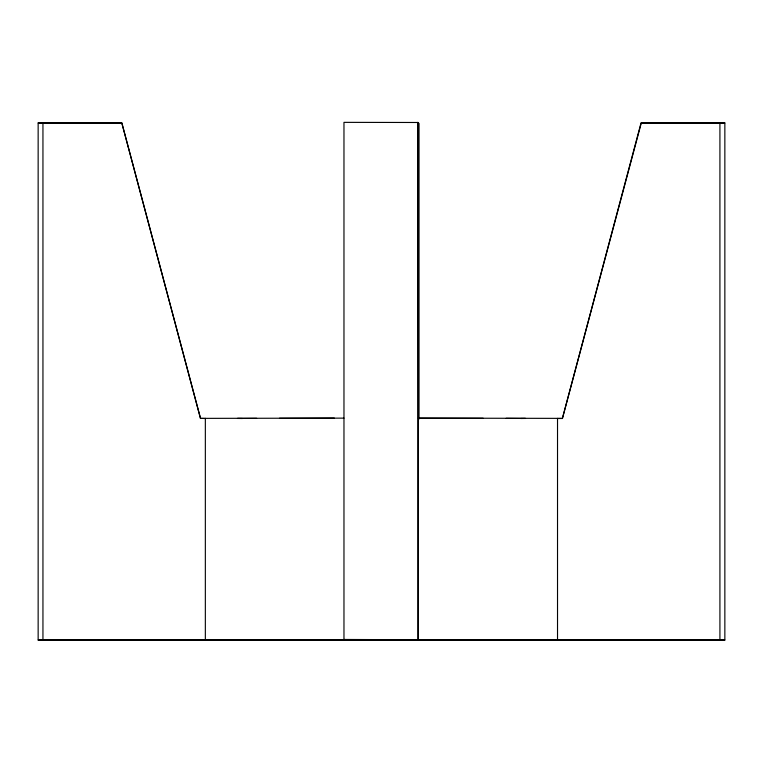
<?xml version="1.0" encoding="UTF-8"?>
<svg xmlns="http://www.w3.org/2000/svg" width="763" height="763" viewBox="0 0 763 763"><rect width="100%" height="100%" fill="white"/><g stroke="black" fill="none" stroke-linecap="round" stroke-linejoin="round"><path stroke-width="1.14" d="M724.85 122.948L641.301 123.005L562.426 418.372L641.044 122.881L724.85 122.948L724.85 640.052L309.692 640.271M472.268 640.329L38.15 640.052L38.15 122.948L121.822 122.881L200.45 418.372L205.476 418.505M200.45 418.372L334.356 418.134M520.709 418.505L525.554 418.439L506.127 418.315M38.15 640.052L428.043 639.747M256.626 418.315L237.446 418.439L242.424 418.505M256.626 639.928L237.446 640.052L256.873 640.186M506.374 640.176L525.554 640.052L506.127 639.928M279.458 418.258L343.97 418.134M279.458 639.88L309.253 639.842M418.391 418.124L418.124 122.49L343.97 122.357L343.97 639.747M200.574 418.505L121.822 123.005L38.15 122.948M343.97 639.47L418.41 639.747L418.41 418.134L562.426 418.372M557.658 418.505L562.55 418.496M471.725 639.785L724.85 640.052M418.544 418.191L483.179 418.258M418.544 639.814L483.179 639.88M719.919 122.881L719.919 639.995M557.524 418.372L557.524 639.995M419.03 123.396L419.03 419.03M417.847 122.357L417.847 639.47M205.342 418.372L205.342 639.995M42.947 122.881L42.947 639.995"/></g></svg>
